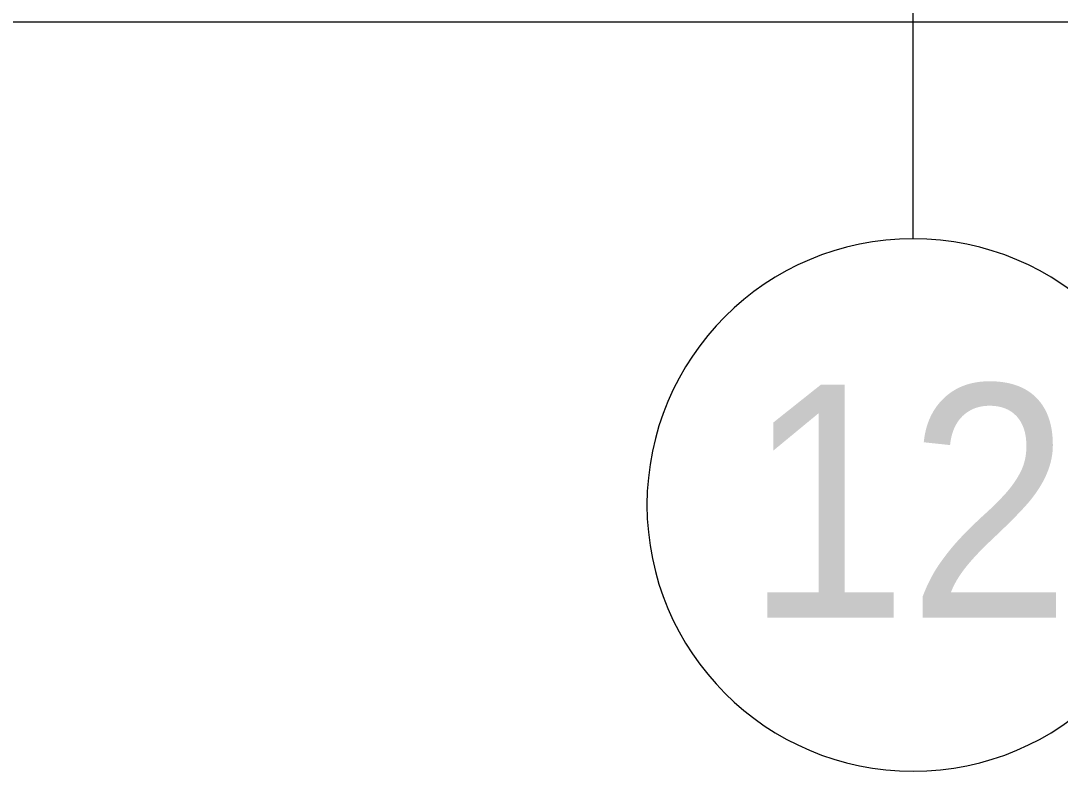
# Model space of a CAD drawing. Header units: millimetres. Extents: x 3991 to 282775, y -8553 to 29560.
# Drawn here: x 180420 to 188230, y -5906 to -269 of the extents above; entities that cross this region are included whole.
import ezdxf

# ---------------------------------------------------------------- set-up
doc = ezdxf.new("R2010")
doc.units = ezdxf.units.MM
for name, color, linetype, lineweight in [('A-WALL-4', 7, 'Continuous', 5), ('Оси', 7, 'Continuous', 9), ('Оси-1', 7, 'Continuous', 20)]:
    doc.layers.add(name, color=color, linetype=linetype, lineweight=lineweight)
doc.styles.add('Arial_1', font='arial.ttf', dxfattribs={"width": 0.9, "height": 1750})

# ---------------------------------------------------------------- blocks, each defined once
blk = doc.blocks.new('Ось сетки - D8-29747960-Общий план 1 этажа с размещением фрагментов 1_1-1_9')
at = {"layer": 'Оси-1'}
for start, end in [(360, 180), (180, 360)]:
    blk.add_arc((0, 0), 4, start, end, dxfattribs=at)

msp = doc.modelspace()

# ---------------------------------------------------------------- linework, layer by layer
at = {"layer": 'A-WALL-4'}
msp.add_line((221095.1, -280), (148525.1, -280), dxfattribs=at)
at = {"layer": 'Оси'}
msp.add_line((187125.1, -1906.3), (187125.1, 10593.7), dxfattribs=at)

# ---------------------------------------------------------------- block references
at = {"layer": 'Оси-1', "xscale": 499.9999999999995, "yscale": 499.9999999999995, "zscale": 499.9999999999995}
msp.add_blockref('Ось сетки - D8-29747960-Общий план 1 этажа с размещением фрагментов 1_1-1_9', (187125.1, -3906.3), dxfattribs=at)

# ---------------------------------------------------------------- texts
at = {"layer": 'Оси', "insert": (185862, -3003), "char_height": 1750, "width": 3030.379, "attachment_point": 1, "style": 'Arial_1'}
msp.add_mtext('12', dxfattribs=at)

doc.saveas('drawing.dxf')
